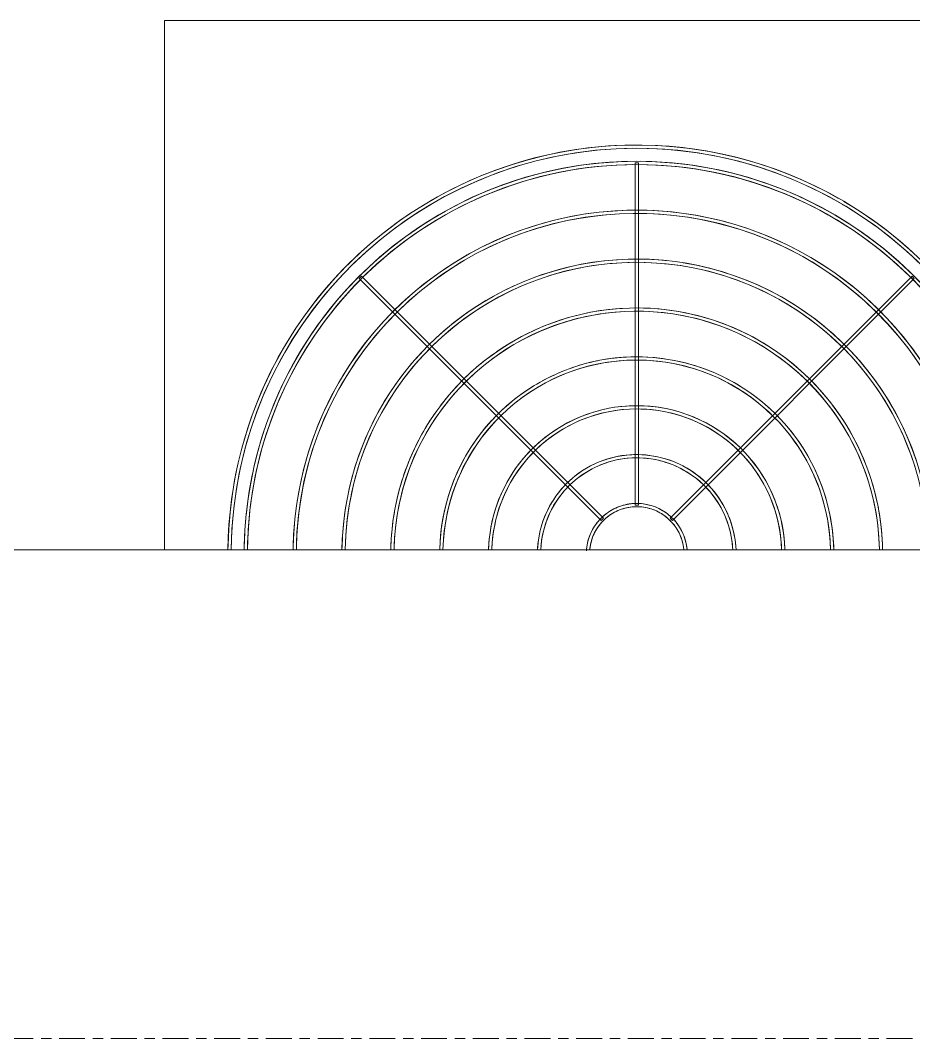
# Model space of a CAD drawing. Header units: millimetres. Extents: x -10599 to 108788, y -9455 to 93550.
# Drawn here: x 24127 to 24676, y 21900 to 22525 of the extents above; entities that cross this region are included whole.
import ezdxf

# ---------------------------------------------------------------- set-up
doc = ezdxf.new("R2010")
doc.units = ezdxf.units.MM
doc.linetypes.add('Centre', pattern=[31.75, 6.35, -4.7625, 15.875, -4.7625])
for name, color, linetype, lineweight in [('M-EQPM', 44, 'Continuous', 5), ('NET-THAY', 2, 'Continuous', 9), ('TRUC', 225, 'Continuous', 5)]:
    doc.layers.add(name, color=color, linetype=linetype, lineweight=lineweight)

# ---------------------------------------------------------------- blocks, each defined once
blk = doc.blocks.new('ALB-AC MAY LANH - Generic _Without Brackets_-1836009-MẶT ĐỨNG 1-14')
at = {"layer": 'M-EQPM'}
for p, q in [((9440.9, 19225), (10310.9, 19225)), ((9440.9, 18900), (9440.9, 19225)), ((9729.9, 19137.5), (9729.9, 18927.5)), ((9731.9, 19137.5), (9729.9, 19137.5)), ((9731.9, 18927.5), (9731.9, 19137.5)), ((9561.91, 19067.91), (9560.49, 19066.5)), ((9560.49, 19066.5), (9708.98, 18918.01)), ((9710.4, 18919.42), (9561.91, 19067.91)), ((9899.9, 19067.91), (9751.41, 18919.42)), ((9752.82, 18918.01), (9901.32, 19066.5)), ((9901.32, 19066.5), (9899.9, 19067.91)), ((9729.9, 18927.5), (9731.9, 18927.5)), ((9708.98, 18918.01), (9710.4, 18919.42)), ((9751.41, 18919.42), (9752.82, 18918.01))]:
    blk.add_line(p, q, dxfattribs=at)
at = {"layer": 'M-EQPM', "flags": 128}
for points in [[(9905.78, 19077.56), (9898.44, 19084.41), (9890.83, 19090.96), (9882.97, 19097.2), (9874.86, 19103.12), (9866.52, 19108.71), (9857.97, 19113.96), (9849.21, 19118.87), (9840.26, 19123.43), (9831.14, 19127.62), (9821.86, 19131.44), (9812.43, 19134.89), (9802.87, 19137.96), (9793.2, 19140.65), (9783.42, 19142.94), (9773.57, 19144.85), (9763.64, 19146.36), (9753.66, 19147.47), (9743.65, 19148.18), (9733.61, 19148.49), (9723.58, 19148.39), (9713.55, 19147.9), (9703.55, 19147), (9693.59, 19145.71), (9683.7, 19144.02), (9673.88, 19141.94), (9664.15, 19139.46), (9654.53, 19136.6), (9645.03, 19133.35), (9635.66, 19129.73), (9626.45, 19125.73), (9617.41, 19121.37), (9608.55, 19116.66), (9599.88, 19111.59), (9591.42, 19106.18), (9583.19, 19100.43), (9575.19, 19094.36), (9567.45, 19087.98), (9559.96, 19081.29), (9552.75, 19074.31), (9545.82, 19067.04), (9539.19, 19059.5), (9532.86, 19051.71), (9526.85, 19043.66), (9521.17, 19035.39), (9515.83, 19026.89), (9510.82, 19018.19), (9506.17, 19009.29), (9501.88, 19000.21), (9497.96, 18990.97), (9494.41, 18981.58), (9491.23, 18972.06), (9488.44, 18962.41), (9486.04, 18952.67), (9484.03, 18942.83), (9482.42, 18932.92), (9481.2, 18922.96), (9480.38, 18912.95), (9479.96, 18902.92), (9479.93, 18900)], [(9905.78, 19077.56), (9898.44, 19084.41), (9890.83, 19090.96), (9882.97, 19097.2), (9874.86, 19103.12), (9866.52, 19108.71), (9857.97, 19113.96), (9849.21, 19118.87), (9840.26, 19123.43), (9831.14, 19127.62), (9821.86, 19131.44), (9812.43, 19134.89), (9802.87, 19137.96), (9793.2, 19140.65), (9783.42, 19142.94), (9773.57, 19144.85), (9763.64, 19146.36), (9753.66, 19147.47), (9743.65, 19148.18), (9733.61, 19148.49), (9723.58, 19148.39), (9713.55, 19147.9), (9703.55, 19147), (9693.59, 19145.71), (9683.7, 19144.02), (9673.88, 19141.94), (9664.15, 19139.46), (9654.53, 19136.6), (9645.03, 19133.35), (9635.66, 19129.73), (9626.45, 19125.73), (9617.41, 19121.37), (9608.55, 19116.66), (9599.88, 19111.59), (9591.42, 19106.18), (9583.19, 19100.43), (9575.19, 19094.36), (9567.45, 19087.98), (9559.96, 19081.29), (9552.75, 19074.31), (9545.82, 19067.04), (9539.19, 19059.5), (9532.86, 19051.71), (9526.85, 19043.66), (9521.17, 19035.39), (9515.83, 19026.89), (9510.82, 19018.19), (9506.17, 19009.29), (9501.88, 19000.21), (9497.96, 18990.97), (9494.41, 18981.58), (9491.23, 18972.06), (9488.44, 18962.41), (9486.04, 18952.67), (9484.03, 18942.83), (9482.42, 18932.92), (9481.2, 18922.96), (9480.38, 18912.95), (9479.96, 18902.92), (9479.93, 18900)], [(9905.78, 19077.56), (9898.44, 19084.41), (9890.83, 19090.96), (9882.97, 19097.2), (9874.86, 19103.12), (9866.52, 19108.71), (9857.97, 19113.96), (9849.21, 19118.87), (9840.26, 19123.43), (9831.14, 19127.62), (9821.86, 19131.44), (9812.43, 19134.89), (9802.87, 19137.96), (9793.2, 19140.65), (9783.42, 19142.94), (9773.57, 19144.85), (9763.64, 19146.36), (9753.66, 19147.47), (9743.65, 19148.18), (9733.61, 19148.49), (9723.58, 19148.39), (9713.55, 19147.9), (9703.55, 19147), (9693.59, 19145.71), (9683.7, 19144.02), (9673.88, 19141.94), (9664.15, 19139.46), (9654.53, 19136.6), (9645.03, 19133.35), (9635.66, 19129.73), (9626.45, 19125.73), (9617.41, 19121.37), (9608.55, 19116.66), (9599.88, 19111.59), (9591.42, 19106.18), (9583.19, 19100.43), (9575.19, 19094.36), (9567.45, 19087.98), (9559.96, 19081.29), (9552.75, 19074.31), (9545.82, 19067.04), (9539.19, 19059.5), (9532.86, 19051.71), (9526.85, 19043.66), (9521.17, 19035.39), (9515.83, 19026.89), (9510.82, 19018.19), (9506.17, 19009.29), (9501.88, 19000.21), (9497.96, 18990.97), (9494.41, 18981.58), (9491.23, 18972.06), (9488.44, 18962.41), (9486.04, 18952.67), (9484.03, 18942.83), (9482.42, 18932.92), (9481.2, 18922.96), (9480.38, 18912.95), (9479.96, 18902.92), (9479.93, 18900)], [(9905.78, 19077.56), (9898.44, 19084.41), (9890.83, 19090.96), (9882.97, 19097.2), (9874.86, 19103.12), (9866.52, 19108.71), (9857.97, 19113.96), (9849.21, 19118.87), (9840.26, 19123.43), (9831.14, 19127.62), (9821.86, 19131.44), (9812.43, 19134.89), (9802.87, 19137.96), (9793.2, 19140.65), (9783.42, 19142.94), (9773.57, 19144.85), (9763.64, 19146.36), (9753.66, 19147.47), (9743.65, 19148.18), (9733.61, 19148.49), (9723.58, 19148.39), (9713.55, 19147.9), (9703.55, 19147), (9693.59, 19145.71), (9683.7, 19144.02), (9673.88, 19141.94), (9664.15, 19139.46), (9654.53, 19136.6), (9645.03, 19133.35), (9635.66, 19129.73), (9626.45, 19125.73), (9617.41, 19121.37), (9608.55, 19116.66), (9599.88, 19111.59), (9591.42, 19106.18), (9583.19, 19100.43), (9575.19, 19094.36), (9567.45, 19087.98), (9559.96, 19081.29), (9552.75, 19074.31), (9545.82, 19067.04), (9539.19, 19059.5), (9532.86, 19051.71), (9526.85, 19043.66), (9521.17, 19035.39), (9515.83, 19026.89), (9510.82, 19018.19), (9506.17, 19009.29), (9501.88, 19000.21), (9497.96, 18990.97), (9494.41, 18981.58), (9491.23, 18972.06), (9488.44, 18962.41), (9486.04, 18952.67), (9484.03, 18942.83), (9482.42, 18932.92), (9481.2, 18922.96), (9480.38, 18912.95), (9479.96, 18902.92), (9479.93, 18900)], [(9905.78, 19077.56), (9898.44, 19084.41), (9890.83, 19090.96), (9882.97, 19097.2), (9874.86, 19103.12), (9866.52, 19108.71), (9857.97, 19113.96), (9849.21, 19118.87), (9840.26, 19123.43), (9831.14, 19127.62), (9821.86, 19131.44), (9812.43, 19134.89), (9802.87, 19137.96), (9793.2, 19140.65), (9783.42, 19142.94), (9773.57, 19144.85), (9763.64, 19146.36), (9753.66, 19147.47), (9743.65, 19148.18), (9733.61, 19148.49), (9723.58, 19148.39), (9713.55, 19147.9), (9703.55, 19147), (9693.59, 19145.71), (9683.7, 19144.02), (9673.88, 19141.94), (9664.15, 19139.46), (9654.53, 19136.6), (9645.03, 19133.35), (9635.66, 19129.73), (9626.45, 19125.73), (9617.41, 19121.37), (9608.55, 19116.66), (9599.88, 19111.59), (9591.42, 19106.18), (9583.19, 19100.43), (9575.19, 19094.36), (9567.45, 19087.98), (9559.96, 19081.29), (9552.75, 19074.31), (9545.82, 19067.04), (9539.19, 19059.5), (9532.86, 19051.71), (9526.85, 19043.66), (9521.17, 19035.39), (9515.83, 19026.89), (9510.82, 19018.19), (9506.17, 19009.29), (9501.88, 19000.21), (9497.96, 18990.97), (9494.41, 18981.58), (9491.23, 18972.06), (9488.44, 18962.41), (9486.04, 18952.67), (9484.03, 18942.83), (9482.42, 18932.92), (9481.2, 18922.96), (9480.38, 18912.95), (9479.96, 18902.92), (9479.93, 18900)], [(9905.78, 19077.56), (9898.44, 19084.41), (9890.83, 19090.96), (9882.97, 19097.2), (9874.86, 19103.12), (9866.52, 19108.71), (9857.97, 19113.96), (9849.21, 19118.87), (9840.26, 19123.43), (9831.14, 19127.62), (9821.86, 19131.44), (9812.43, 19134.89), (9802.87, 19137.96), (9793.2, 19140.65), (9783.42, 19142.94), (9773.57, 19144.85), (9763.64, 19146.36), (9753.66, 19147.47), (9743.65, 19148.18), (9733.61, 19148.49), (9723.58, 19148.39), (9713.55, 19147.9), (9703.55, 19147), (9693.59, 19145.71), (9683.7, 19144.02), (9673.88, 19141.94), (9664.15, 19139.46), (9654.53, 19136.6), (9645.03, 19133.35), (9635.66, 19129.73), (9626.45, 19125.73), (9617.41, 19121.37), (9608.55, 19116.66), (9599.88, 19111.59), (9591.42, 19106.18), (9583.19, 19100.43), (9575.19, 19094.36), (9567.45, 19087.98), (9559.96, 19081.29), (9552.75, 19074.31), (9545.82, 19067.04), (9539.19, 19059.5), (9532.86, 19051.71), (9526.85, 19043.66), (9521.17, 19035.39), (9515.83, 19026.89), (9510.82, 19018.19), (9506.17, 19009.29), (9501.88, 19000.21), (9497.96, 18990.97), (9494.41, 18981.58), (9491.23, 18972.06), (9488.44, 18962.41), (9486.04, 18952.67), (9484.03, 18942.83), (9482.42, 18932.92), (9481.2, 18922.96), (9480.38, 18912.95), (9479.96, 18902.92), (9479.93, 18900)], [(9905.78, 19077.56), (9898.44, 19084.41), (9890.83, 19090.96), (9882.97, 19097.2), (9874.86, 19103.12), (9866.52, 19108.71), (9857.97, 19113.96), (9849.21, 19118.87), (9840.26, 19123.43), (9831.14, 19127.62), (9821.86, 19131.44), (9812.43, 19134.89), (9802.87, 19137.96), (9793.2, 19140.65), (9783.42, 19142.94), (9773.57, 19144.85), (9763.64, 19146.36), (9753.66, 19147.47), (9743.65, 19148.18), (9733.61, 19148.49), (9723.58, 19148.39), (9713.55, 19147.9), (9703.55, 19147), (9693.59, 19145.71), (9683.7, 19144.02), (9673.88, 19141.94), (9664.15, 19139.46), (9654.53, 19136.6), (9645.03, 19133.35), (9635.66, 19129.73), (9626.45, 19125.73), (9617.41, 19121.37), (9608.55, 19116.66), (9599.88, 19111.59), (9591.42, 19106.18), (9583.19, 19100.43), (9575.19, 19094.36), (9567.45, 19087.98), (9559.96, 19081.29), (9552.75, 19074.31), (9545.82, 19067.04), (9539.19, 19059.5), (9532.86, 19051.71), (9526.85, 19043.66), (9521.17, 19035.39), (9515.83, 19026.89), (9510.82, 19018.19), (9506.17, 19009.29), (9501.88, 19000.21), (9497.96, 18990.97), (9494.41, 18981.58), (9491.23, 18972.06), (9488.44, 18962.41), (9486.04, 18952.67), (9484.03, 18942.83), (9482.42, 18932.92), (9481.2, 18922.96), (9480.38, 18912.95), (9479.96, 18902.92), (9479.93, 18900)], [(9905.78, 19077.56), (9898.44, 19084.41), (9890.83, 19090.96), (9882.97, 19097.2), (9874.86, 19103.12), (9866.52, 19108.71), (9857.97, 19113.96), (9849.21, 19118.87), (9840.26, 19123.43), (9831.14, 19127.62), (9821.86, 19131.44), (9812.43, 19134.89), (9802.87, 19137.96), (9793.2, 19140.65), (9783.42, 19142.94), (9773.57, 19144.85), (9763.64, 19146.36), (9753.66, 19147.47), (9743.65, 19148.18), (9733.61, 19148.49), (9723.58, 19148.39), (9713.55, 19147.9), (9703.55, 19147), (9693.59, 19145.71), (9683.7, 19144.02), (9673.88, 19141.94), (9664.15, 19139.46), (9654.53, 19136.6), (9645.03, 19133.35), (9635.66, 19129.73), (9626.45, 19125.73), (9617.41, 19121.37), (9608.55, 19116.66), (9599.88, 19111.59), (9591.42, 19106.18), (9583.19, 19100.43), (9575.19, 19094.36), (9567.45, 19087.98), (9559.96, 19081.29), (9552.75, 19074.31), (9545.82, 19067.04), (9539.19, 19059.5), (9532.86, 19051.71), (9526.85, 19043.66), (9521.17, 19035.39), (9515.83, 19026.89), (9510.82, 19018.19), (9506.17, 19009.29), (9501.88, 19000.21), (9497.96, 18990.97), (9494.41, 18981.58), (9491.23, 18972.06), (9488.44, 18962.41), (9486.04, 18952.67), (9484.03, 18942.83), (9482.42, 18932.92), (9481.2, 18922.96), (9480.38, 18912.95), (9479.96, 18902.92), (9479.93, 18900)], [(9481.95, 18900), (9482.1, 18907.46), (9482.7, 18917.4), (9483.7, 18927.31), (9485.09, 18937.17), (9486.87, 18946.97), (9489.04, 18956.69), (9491.6, 18966.31), (9494.54, 18975.83), (9497.87, 18985.22), (9501.56, 18994.47), (9505.62, 19003.56), (9510.04, 19012.48), (9514.82, 19021.22), (9519.94, 19029.77), (9525.4, 19038.1), (9531.18, 19046.2), (9537.29, 19054.07), (9543.7, 19061.69), (9550.42, 19069.04), (9557.42, 19076.12), (9564.71, 19082.92), (9572.25, 19089.41), (9580.06, 19095.6), (9588.1, 19101.48), (9596.37, 19107.03), (9604.86, 19112.24), (9613.54, 19117.11), (9622.42, 19121.63), (9631.47, 19125.78), (9640.68, 19129.58), (9650.03, 19133), (9659.51, 19136.05), (9669.11, 19138.71), (9678.8, 19140.99), (9688.58, 19142.88), (9698.43, 19144.37), (9708.33, 19145.47), (9718.26, 19146.18), (9728.22, 19146.49), (9738.18, 19146.39), (9748.12, 19145.9), (9758.04, 19145.02), (9767.92, 19143.73), (9777.74, 19142.06), (9787.48, 19139.99), (9797.13, 19137.53), (9806.68, 19134.69), (9816.1, 19131.47), (9825.39, 19127.88), (9834.53, 19123.92), (9843.5, 19119.59), (9852.29, 19114.91), (9860.88, 19109.88), (9869.27, 19104.51), (9877.44, 19098.82), (9885.37, 19092.79), (9893.06, 19086.46), (9900.49, 19079.83), (9907.64, 19072.9)], [(9599.13, 19108.72), (9604.86, 19112.24), (9613.54, 19117.11), (9622.42, 19121.63), (9631.47, 19125.78), (9640.68, 19129.58), (9650.03, 19133), (9659.51, 19136.05), (9669.11, 19138.71), (9678.8, 19140.99), (9688.58, 19142.88), (9698.43, 19144.37), (9708.33, 19145.47), (9718.26, 19146.18), (9728.22, 19146.49), (9738.18, 19146.39), (9748.12, 19145.9), (9758.04, 19145.02), (9767.92, 19143.73), (9777.74, 19142.06), (9787.48, 19139.99), (9797.13, 19137.53), (9806.68, 19134.69), (9816.1, 19131.47), (9825.39, 19127.88), (9834.53, 19123.92), (9843.5, 19119.59), (9850.58, 19115.82)], [(9599.13, 19108.72), (9604.86, 19112.24), (9613.54, 19117.11), (9622.42, 19121.63), (9631.47, 19125.78), (9640.68, 19129.58), (9650.03, 19133), (9659.51, 19136.05), (9669.11, 19138.71), (9678.8, 19140.99), (9688.58, 19142.88), (9698.43, 19144.37), (9708.33, 19145.47), (9718.26, 19146.18), (9728.22, 19146.49), (9738.18, 19146.39), (9748.12, 19145.9), (9758.04, 19145.02), (9767.92, 19143.73), (9777.74, 19142.06), (9787.48, 19139.99), (9797.13, 19137.53), (9806.68, 19134.69), (9816.1, 19131.47), (9825.39, 19127.88), (9834.53, 19123.92), (9843.5, 19119.59), (9850.58, 19115.82)], [(9599.13, 19108.72), (9604.86, 19112.24), (9613.54, 19117.11), (9622.42, 19121.63), (9631.47, 19125.78), (9640.68, 19129.58), (9650.03, 19133), (9659.51, 19136.05), (9669.11, 19138.71), (9678.8, 19140.99), (9688.58, 19142.88), (9698.43, 19144.37), (9708.33, 19145.47), (9718.26, 19146.18), (9728.22, 19146.49), (9738.18, 19146.39), (9748.12, 19145.9), (9758.04, 19145.02), (9767.92, 19143.73), (9777.74, 19142.06), (9787.48, 19139.99), (9797.13, 19137.53), (9806.68, 19134.69), (9816.1, 19131.47), (9825.39, 19127.88), (9834.53, 19123.92), (9843.5, 19119.59), (9850.58, 19115.82)], [(9599.13, 19108.72), (9604.86, 19112.24), (9613.54, 19117.11), (9622.42, 19121.63), (9631.47, 19125.78), (9640.68, 19129.58), (9650.03, 19133), (9659.51, 19136.05), (9669.11, 19138.71), (9678.8, 19140.99), (9688.58, 19142.88), (9698.43, 19144.37), (9708.33, 19145.47), (9718.26, 19146.18), (9728.22, 19146.49), (9738.18, 19146.39), (9748.12, 19145.9), (9758.04, 19145.02), (9767.92, 19143.73), (9777.74, 19142.06), (9787.48, 19139.99), (9797.13, 19137.53), (9806.68, 19134.69), (9816.1, 19131.47), (9825.39, 19127.88), (9834.53, 19123.92), (9843.5, 19119.59), (9850.58, 19115.82)], [(9599.13, 19108.72), (9604.86, 19112.24), (9613.54, 19117.11), (9622.42, 19121.63), (9631.47, 19125.78), (9640.68, 19129.58), (9650.03, 19133), (9659.51, 19136.05), (9669.11, 19138.71), (9678.8, 19140.99), (9688.58, 19142.88), (9698.43, 19144.37), (9708.33, 19145.47), (9718.26, 19146.18), (9728.22, 19146.49), (9738.18, 19146.39), (9748.12, 19145.9), (9758.04, 19145.02), (9767.92, 19143.73), (9777.74, 19142.06), (9787.48, 19139.99), (9797.13, 19137.53), (9806.68, 19134.69), (9816.1, 19131.47), (9825.39, 19127.88), (9834.53, 19123.92), (9843.5, 19119.59), (9850.58, 19115.82)], [(9599.13, 19108.72), (9604.86, 19112.24), (9613.54, 19117.11), (9622.42, 19121.63), (9631.47, 19125.78), (9640.68, 19129.58), (9650.03, 19133), (9659.51, 19136.05), (9669.11, 19138.71), (9678.8, 19140.99), (9688.58, 19142.88), (9698.43, 19144.37), (9708.33, 19145.47), (9718.26, 19146.18), (9728.22, 19146.49), (9738.18, 19146.39), (9748.12, 19145.9), (9758.04, 19145.02), (9767.92, 19143.73), (9777.74, 19142.06), (9787.48, 19139.99), (9797.13, 19137.53), (9806.68, 19134.69), (9816.1, 19131.47), (9825.39, 19127.88), (9834.53, 19123.92), (9843.5, 19119.59), (9850.58, 19115.82)], [(9599.13, 19108.72), (9604.86, 19112.24), (9613.54, 19117.11), (9622.42, 19121.63), (9631.47, 19125.78), (9640.68, 19129.58), (9650.03, 19133), (9659.51, 19136.05), (9669.11, 19138.71), (9678.8, 19140.99), (9688.58, 19142.88), (9698.43, 19144.37), (9708.33, 19145.47), (9718.26, 19146.18), (9728.22, 19146.49), (9738.18, 19146.39), (9748.12, 19145.9), (9758.04, 19145.02), (9767.92, 19143.73), (9777.74, 19142.06), (9787.48, 19139.99), (9797.13, 19137.53), (9806.68, 19134.69), (9816.1, 19131.47), (9825.39, 19127.88), (9834.53, 19123.92), (9843.5, 19119.59), (9850.58, 19115.82)], [(9905.59, 19063.53), (9898.81, 19070.38), (9891.76, 19076.96), (9884.46, 19083.25), (9876.91, 19089.24), (9869.12, 19094.93), (9861.12, 19100.29), (9852.9, 19105.34), (9844.49, 19110.05), (9835.9, 19114.42), (9827.15, 19118.45), (9818.23, 19122.12), (9809.18, 19125.43), (9800, 19128.38), (9790.71, 19130.96), (9781.33, 19133.17), (9771.87, 19134.99), (9762.34, 19136.44), (9752.76, 19137.51), (9743.14, 19138.19), (9733.51, 19138.49), (9723.87, 19138.4), (9714.24, 19137.92), (9704.64, 19137.06), (9695.08, 19135.82), (9685.58, 19134.2), (9676.15, 19132.2), (9666.81, 19129.82), (9657.57, 19127.07), (9648.45, 19123.95), (9639.46, 19120.48), (9630.61, 19116.64), (9621.93, 19112.45), (9613.42, 19107.93), (9605.1, 19103.06), (9596.98, 19097.86), (9589.08, 19092.35), (9581.4, 19086.52), (9573.96, 19080.39), (9566.77, 19073.97), (9559.84, 19067.26), (9553.19, 19060.29), (9546.83, 19053.05), (9540.75, 19045.56), (9534.98, 19037.84), (9529.53, 19029.89), (9524.39, 19021.74), (9519.59, 19013.38), (9515.13, 19004.84), (9511.01, 18996.12), (9507.24, 18987.25), (9503.83, 18978.23), (9500.78, 18969.09), (9498.1, 18959.83), (9495.8, 18950.47), (9493.87, 18941.02), (9492.32, 18931.51), (9491.15, 18921.94), (9490.36, 18912.33), (9489.96, 18902.7), (9489.93, 18900)], [(9491.95, 18900), (9492.1, 18907.06), (9492.67, 18916.6), (9493.62, 18926.11), (9494.96, 18935.58), (9496.67, 18944.98), (9498.75, 18954.31), (9501.21, 18963.55), (9504.04, 18972.68), (9507.23, 18981.69), (9510.77, 18990.57), (9514.67, 18999.3), (9518.91, 19007.87), (9523.5, 19016.25), (9528.41, 19024.45), (9533.65, 19032.45), (9539.2, 19040.23), (9545.06, 19047.78), (9551.22, 19055.09), (9557.67, 19062.15), (9564.39, 19068.95), (9571.38, 19075.47), (9578.63, 19081.71), (9586.11, 19087.65), (9593.83, 19093.29), (9601.77, 19098.61), (9609.92, 19103.61), (9618.26, 19108.29), (9626.78, 19112.62), (9635.46, 19116.62), (9644.3, 19120.26), (9653.28, 19123.54), (9662.38, 19126.47), (9671.59, 19129.02), (9680.9, 19131.21), (9690.28, 19133.02), (9699.73, 19134.46), (9709.23, 19135.52), (9718.77, 19136.19), (9728.32, 19136.49), (9737.88, 19136.4), (9747.43, 19135.93), (9756.95, 19135.08), (9766.43, 19133.84), (9775.85, 19132.23), (9785.21, 19130.25), (9794.47, 19127.89), (9803.63, 19125.17), (9812.68, 19122.08), (9821.59, 19118.63), (9830.36, 19114.82), (9838.97, 19110.67), (9847.41, 19106.18), (9855.66, 19101.35), (9863.72, 19096.2), (9871.56, 19090.73), (9879.17, 19084.95), (9886.55, 19078.87), (9893.68, 19072.5), (9900.55, 19065.85), (9907.14, 19058.94)], [(9905.05, 19016.64), (9900.15, 19023.51), (9894.97, 19030.18), (9889.54, 19036.63), (9883.84, 19042.86), (9877.91, 19048.86), (9871.74, 19054.62), (9865.34, 19060.13), (9858.73, 19065.37), (9851.92, 19070.35), (9844.91, 19075.05), (9837.72, 19079.47), (9830.35, 19083.59), (9822.83, 19087.42), (9815.17, 19090.95), (9807.36, 19094.16), (9799.44, 19097.06), (9791.4, 19099.64), (9783.27, 19101.9), (9775.05, 19103.83), (9766.77, 19105.43), (9758.42, 19106.7), (9750.04, 19107.63), (9741.62, 19108.23), (9733.18, 19108.49), (9724.74, 19108.41), (9716.31, 19107.99), (9707.91, 19107.24), (9699.54, 19106.16), (9691.22, 19104.73), (9682.96, 19102.98), (9674.79, 19100.9), (9666.7, 19098.49), (9658.71, 19095.77), (9650.84, 19092.72), (9643.1, 19089.36), (9635.5, 19085.7), (9628.05, 19081.73), (9620.76, 19077.47), (9613.65, 19072.92), (9606.73, 19068.09), (9600.01, 19062.99), (9593.5, 19057.62), (9587.2, 19052), (9581.14, 19046.13), (9575.31, 19040.02), (9569.74, 19033.69), (9564.42, 19027.13), (9559.37, 19020.37), (9554.6, 19013.41), (9550.1, 19006.27), (9545.9, 18998.95), (9541.99, 18991.47), (9538.38, 18983.84), (9535.08, 18976.08), (9532.1, 18968.18), (9529.43, 18960.18), (9527.08, 18952.07), (9525.06, 18943.87), (9523.37, 18935.61), (9522.02, 18927.28), (9520.99, 18918.9), (9520.3, 18910.49), (9519.95, 18902.06)], [(9521.95, 18900), (9522.07, 18905.86), (9522.57, 18914.2), (9523.41, 18922.52), (9524.57, 18930.8), (9526.07, 18939.02), (9527.89, 18947.18), (9530.04, 18955.26), (9532.51, 18963.24), (9535.3, 18971.13), (9538.4, 18978.89), (9541.81, 18986.52), (9545.52, 18994.01), (9549.53, 19001.35), (9553.83, 19008.52), (9558.41, 19015.51), (9563.27, 19022.31), (9568.39, 19028.92), (9573.78, 19035.31), (9579.41, 19041.48), (9585.29, 19047.43), (9591.4, 19053.13), (9597.74, 19058.58), (9604.29, 19063.78), (9611.04, 19068.71), (9617.98, 19073.37), (9625.1, 19077.74), (9632.4, 19081.83), (9639.85, 19085.62), (9647.44, 19089.11), (9655.17, 19092.3), (9663.02, 19095.17), (9670.98, 19097.73), (9679.04, 19099.96), (9687.17, 19101.87), (9695.38, 19103.46), (9703.65, 19104.71), (9711.95, 19105.64), (9720.29, 19106.23), (9728.65, 19106.49), (9737.01, 19106.41), (9745.36, 19106), (9753.68, 19105.26), (9761.97, 19104.18), (9770.21, 19102.77), (9778.39, 19101.03), (9786.49, 19098.97), (9794.5, 19096.59), (9802.41, 19093.89), (9810.21, 19090.87), (9817.88, 19087.54), (9825.41, 19083.91), (9832.79, 19079.98), (9840, 19075.76), (9847.05, 19071.26), (9853.9, 19066.48), (9860.56, 19061.42), (9867.01, 19056.11), (9873.25, 19050.54), (9879.25, 19044.72), (9885.02, 19038.67), (9890.54, 19032.4), (9895.81, 19025.9), (9900.81, 19019.21), (9905.54, 19012.32)], [(9857.12, 19112.08), (9860.88, 19109.88), (9869.27, 19104.51), (9877.44, 19098.82), (9885.37, 19092.79), (9893.06, 19086.46), (9900.49, 19079.83), (9907.64, 19072.9)], [(9857.12, 19112.08), (9860.88, 19109.88), (9869.27, 19104.51), (9877.44, 19098.82), (9885.37, 19092.79), (9893.06, 19086.46), (9900.49, 19079.83), (9907.64, 19072.9)], [(9857.12, 19112.08), (9860.88, 19109.88), (9869.27, 19104.51), (9877.44, 19098.82), (9885.37, 19092.79), (9893.06, 19086.46), (9900.49, 19079.83), (9907.64, 19072.9)], [(9857.12, 19112.08), (9860.88, 19109.88), (9869.27, 19104.51), (9877.44, 19098.82), (9885.37, 19092.79), (9893.06, 19086.46), (9900.49, 19079.83), (9907.64, 19072.9)], [(9857.12, 19112.08), (9860.88, 19109.88), (9869.27, 19104.51), (9877.44, 19098.82), (9885.37, 19092.79), (9893.06, 19086.46), (9900.49, 19079.83), (9907.64, 19072.9)], [(9857.12, 19112.08), (9860.88, 19109.88), (9869.27, 19104.51), (9877.44, 19098.82), (9885.37, 19092.79), (9893.06, 19086.46), (9900.49, 19079.83), (9907.64, 19072.9)], [(9857.12, 19112.08), (9860.88, 19109.88), (9869.27, 19104.51), (9877.44, 19098.82), (9885.37, 19092.79), (9893.06, 19086.46), (9900.49, 19079.83), (9907.64, 19072.9)], [(9481.95, 18900), (9482.1, 18907.46), (9482.7, 18917.4), (9483.7, 18927.31), (9485.09, 18937.17), (9486.87, 18946.97), (9489.04, 18956.69), (9491.6, 18966.31), (9494.54, 18975.83), (9497.87, 18985.22), (9501.56, 18994.47), (9505.62, 19003.56), (9510.04, 19012.48), (9514.82, 19021.22), (9519.94, 19029.77), (9525.4, 19038.1), (9531.18, 19046.2), (9537.29, 19054.07), (9543.7, 19061.69), (9550.42, 19069.04), (9557.42, 19076.12), (9564.71, 19082.92), (9572.25, 19089.41), (9580.06, 19095.6), (9588.1, 19101.48), (9592.86, 19104.68)], [(9481.95, 18900), (9482.1, 18907.46), (9482.7, 18917.4), (9483.7, 18927.31), (9485.09, 18937.17), (9486.87, 18946.97), (9489.04, 18956.69), (9491.6, 18966.31), (9494.54, 18975.83), (9497.87, 18985.22), (9501.56, 18994.47), (9505.62, 19003.56), (9510.04, 19012.48), (9514.82, 19021.22), (9519.94, 19029.77), (9525.4, 19038.1), (9531.18, 19046.2), (9537.29, 19054.07), (9543.7, 19061.69), (9550.42, 19069.04), (9557.42, 19076.12), (9564.71, 19082.92), (9572.25, 19089.41), (9580.06, 19095.6), (9588.1, 19101.48), (9592.86, 19104.68)], [(9481.95, 18900), (9482.1, 18907.46), (9482.7, 18917.4), (9483.7, 18927.31), (9485.09, 18937.17), (9486.87, 18946.97), (9489.04, 18956.69), (9491.6, 18966.31), (9494.54, 18975.83), (9497.87, 18985.22), (9501.56, 18994.47), (9505.62, 19003.56), (9510.04, 19012.48), (9514.82, 19021.22), (9519.94, 19029.77), (9525.4, 19038.1), (9531.18, 19046.2), (9537.29, 19054.07), (9543.7, 19061.69), (9550.42, 19069.04), (9557.42, 19076.12), (9564.71, 19082.92), (9572.25, 19089.41), (9580.06, 19095.6), (9588.1, 19101.48), (9592.86, 19104.68)], [(9481.95, 18900), (9482.1, 18907.46), (9482.7, 18917.4), (9483.7, 18927.31), (9485.09, 18937.17), (9486.87, 18946.97), (9489.04, 18956.69), (9491.6, 18966.31), (9494.54, 18975.83), (9497.87, 18985.22), (9501.56, 18994.47), (9505.62, 19003.56), (9510.04, 19012.48), (9514.82, 19021.22), (9519.94, 19029.77), (9525.4, 19038.1), (9531.18, 19046.2), (9537.29, 19054.07), (9543.7, 19061.69), (9550.42, 19069.04), (9557.42, 19076.12), (9564.71, 19082.92), (9572.25, 19089.41), (9580.06, 19095.6), (9588.1, 19101.48), (9592.86, 19104.68)], [(9481.95, 18900), (9482.1, 18907.46), (9482.7, 18917.4), (9483.7, 18927.31), (9485.09, 18937.17), (9486.87, 18946.97), (9489.04, 18956.69), (9491.6, 18966.31), (9494.54, 18975.83), (9497.87, 18985.22), (9501.56, 18994.47), (9505.62, 19003.56), (9510.04, 19012.48), (9514.82, 19021.22), (9519.94, 19029.77), (9525.4, 19038.1), (9531.18, 19046.2), (9537.29, 19054.07), (9543.7, 19061.69), (9550.42, 19069.04), (9557.42, 19076.12), (9564.71, 19082.92), (9572.25, 19089.41), (9580.06, 19095.6), (9588.1, 19101.48), (9592.86, 19104.68)], [(9481.95, 18900), (9482.1, 18907.46), (9482.7, 18917.4), (9483.7, 18927.31), (9485.09, 18937.17), (9486.87, 18946.97), (9489.04, 18956.69), (9491.6, 18966.31), (9494.54, 18975.83), (9497.87, 18985.22), (9501.56, 18994.47), (9505.62, 19003.56), (9510.04, 19012.48), (9514.82, 19021.22), (9519.94, 19029.77), (9525.4, 19038.1), (9531.18, 19046.2), (9537.29, 19054.07), (9543.7, 19061.69), (9550.42, 19069.04), (9557.42, 19076.12), (9564.71, 19082.92), (9572.25, 19089.41), (9580.06, 19095.6), (9588.1, 19101.48), (9592.86, 19104.68)], [(9481.95, 18900), (9482.1, 18907.46), (9482.7, 18917.4), (9483.7, 18927.31), (9485.09, 18937.17), (9486.87, 18946.97), (9489.04, 18956.69), (9491.6, 18966.31), (9494.54, 18975.83), (9497.87, 18985.22), (9501.56, 18994.47), (9505.62, 19003.56), (9510.04, 19012.48), (9514.82, 19021.22), (9519.94, 19029.77), (9525.4, 19038.1), (9531.18, 19046.2), (9537.29, 19054.07), (9543.7, 19061.69), (9550.42, 19069.04), (9557.42, 19076.12), (9564.71, 19082.92), (9572.25, 19089.41), (9580.06, 19095.6), (9588.1, 19101.48), (9592.86, 19104.68)], [(9902.72, 18954.44), (9900.3, 18961.26), (9897.62, 18967.98), (9894.66, 18974.6), (9891.45, 18981.08), (9887.98, 18987.44), (9884.26, 18993.64), (9880.29, 18999.7), (9876.08, 19005.59), (9871.65, 19011.31), (9866.98, 19016.85), (9862.1, 19022.19), (9857.01, 19027.34), (9851.72, 19032.28), (9846.23, 19037), (9840.56, 19041.5), (9834.71, 19045.77), (9828.7, 19049.81), (9822.53, 19053.6), (9816.22, 19057.13), (9809.76, 19060.42), (9803.19, 19063.44), (9796.49, 19066.2), (9789.69, 19068.69), (9782.8, 19070.9), (9775.82, 19072.84), (9768.78, 19074.49), (9761.67, 19075.87), (9754.51, 19076.95), (9747.32, 19077.75), (9740.09, 19078.27), (9732.86, 19078.49), (9725.62, 19078.42), (9718.39, 19078.07), (9711.18, 19077.42), (9704, 19076.49), (9696.86, 19075.27), (9689.78, 19073.77), (9682.77, 19071.98), (9675.83, 19069.92), (9668.98, 19067.58), (9662.22, 19064.96), (9655.58, 19062.08), (9649.06, 19058.94), (9642.67, 19055.54), (9636.42, 19051.88), (9630.32, 19047.98), (9624.39, 19043.84), (9618.62, 19039.46), (9613.03, 19034.86), (9607.63, 19030.03), (9602.43, 19025), (9597.44, 19019.76), (9592.65, 19014.32), (9588.09, 19008.7), (9583.76, 19002.9), (9579.66, 18996.93), (9575.81, 18990.81), (9572.2, 18984.53), (9568.85, 18978.11), (9565.75, 18971.57), (9562.92, 18964.9), (9560.36, 18958.13), (9558.07, 18951.26), (9556.06, 18944.31), (9554.33, 18937.28), (9552.88, 18930.19), (9551.72, 18923.04), (9550.84, 18915.86), (9550.25, 18908.64), (9549.95, 18901.41)], [(9551.95, 18900), (9552.05, 18904.66), (9552.48, 18911.8), (9553.19, 18918.93), (9554.19, 18926.02), (9555.47, 18933.06), (9557.04, 18940.05), (9558.88, 18946.97), (9560.99, 18953.81), (9563.38, 18960.56), (9566.03, 18967.21), (9568.95, 18973.74), (9572.13, 18980.16), (9575.56, 18986.44), (9579.25, 18992.58), (9583.17, 18998.57), (9587.33, 19004.4), (9591.72, 19010.05), (9596.33, 19015.53), (9601.16, 19020.82), (9606.19, 19025.91), (9611.43, 19030.79), (9616.85, 19035.46), (9622.46, 19039.91), (9628.24, 19044.14), (9634.19, 19048.12), (9640.29, 19051.87), (9646.54, 19055.37), (9652.92, 19058.62), (9659.42, 19061.61), (9666.04, 19064.33), (9672.77, 19066.8), (9679.58, 19068.98), (9686.48, 19070.9), (9693.45, 19072.54), (9700.48, 19073.9), (9707.56, 19074.97), (9714.67, 19075.76), (9721.82, 19076.27), (9728.97, 19076.49), (9736.13, 19076.42), (9743.28, 19076.07), (9750.41, 19075.43), (9757.51, 19074.51), (9764.57, 19073.31), (9771.57, 19071.82), (9778.51, 19070.05), (9785.37, 19068.01), (9792.15, 19065.7), (9798.83, 19063.11), (9805.39, 19060.26), (9811.84, 19057.16), (9818.16, 19053.79), (9824.34, 19050.18), (9830.37, 19046.32), (9836.25, 19042.22), (9841.95, 19037.89), (9847.47, 19033.34), (9852.81, 19028.57), (9857.96, 19023.59), (9862.9, 19018.41), (9867.63, 19013.03), (9872.14, 19007.47), (9876.42, 19001.74), (9880.47, 18995.83), (9884.29, 18989.77), (9887.86, 18983.57), (9891.17, 18977.22), (9894.23, 18970.75), (9897.03, 18964.16), (9899.56, 18957.46), (9901.83, 18950.67)], [(9881.85, 18900), (9881.78, 18903.54), (9881.42, 18909.57), (9880.82, 18915.58), (9879.98, 18921.56), (9878.89, 18927.5), (9877.58, 18933.39), (9876.02, 18939.23), (9874.24, 18945), (9872.23, 18950.69), (9869.98, 18956.3), (9867.52, 18961.82), (9864.84, 18967.23), (9861.95, 18972.53), (9858.84, 18977.71), (9855.53, 18982.76), (9852.02, 18987.68), (9848.32, 18992.45), (9844.43, 18997.07), (9840.35, 19001.53), (9836.11, 19005.82), (9831.69, 19009.94), (9827.11, 19013.88), (9822.38, 19017.64), (9817.51, 19021.2), (9812.49, 19024.56), (9807.34, 19027.72), (9802.08, 19030.68), (9796.69, 19033.42), (9791.2, 19035.94), (9785.62, 19038.24), (9779.95, 19040.31), (9774.2, 19042.16), (9768.38, 19043.78), (9762.5, 19045.16), (9756.57, 19046.3), (9750.6, 19047.21), (9744.6, 19047.88), (9738.57, 19048.31), (9732.53, 19048.49), (9726.5, 19048.44), (9720.46, 19048.14), (9714.45, 19047.6), (9708.46, 19046.82), (9702.5, 19045.81), (9696.6, 19044.55), (9690.74, 19043.06), (9684.96, 19041.34), (9679.24, 19039.39), (9673.61, 19037.21), (9668.07, 19034.8), (9662.63, 19032.18), (9657.29, 19029.34), (9652.08, 19026.29), (9646.99, 19023.04), (9642.04, 19019.58), (9637.23, 19015.93), (9632.57, 19012.09), (9628.07, 19008.07), (9623.73, 19003.87), (9619.56, 18999.49), (9615.57, 18994.96), (9611.76, 18990.27), (9608.15, 18985.43), (9604.73, 18980.45), (9601.51, 18975.34), (9598.51, 18970.1), (9595.71, 18964.75), (9593.13, 18959.29), (9590.77, 18953.73), (9588.63, 18948.08), (9586.72, 18942.35), (9585.04, 18936.55), (9583.6, 18930.69), (9582.39, 18924.77), (9581.42, 18918.81), (9580.68, 18912.81), (9580.19, 18906.79), (9579.94, 18900.76)], [(9581.95, 18900), (9582.02, 18903.46), (9582.38, 18909.41), (9582.98, 18915.34), (9583.81, 18921.24), (9584.87, 18927.1), (9586.18, 18932.92), (9587.71, 18938.68), (9589.47, 18944.37), (9591.46, 18949.99), (9593.67, 18955.52), (9596.1, 18960.96), (9598.74, 18966.31), (9601.6, 18971.54), (9604.66, 18976.65), (9607.93, 18981.63), (9611.39, 18986.48), (9615.05, 18991.19), (9618.89, 18995.75), (9622.9, 19000.15), (9627.1, 19004.39), (9631.45, 19008.45), (9635.97, 19012.34), (9640.64, 19016.04), (9645.45, 19019.56), (9650.4, 19022.88), (9655.48, 19026), (9660.68, 19028.91), (9665.99, 19031.61), (9671.4, 19034.1), (9676.91, 19036.37), (9682.51, 19038.42), (9688.18, 19040.24), (9693.93, 19041.84), (9699.73, 19043.2), (9705.58, 19044.33), (9711.47, 19045.23), (9717.39, 19045.89), (9723.34, 19046.31), (9729.3, 19046.49), (9735.26, 19046.44), (9741.21, 19046.14), (9747.14, 19045.61), (9753.05, 19044.84), (9758.93, 19043.84), (9764.76, 19042.6), (9770.53, 19041.13), (9776.25, 19039.43), (9781.88, 19037.51), (9787.44, 19035.36), (9792.91, 19032.99), (9798.28, 19030.4), (9803.54, 19027.6), (9808.68, 19024.59), (9813.7, 19021.38), (9818.59, 19017.97), (9823.34, 19014.36), (9827.94, 19010.57), (9832.38, 19006.6), (9836.66, 19002.46), (9840.78, 18998.14), (9844.71, 18993.67), (9848.47, 18989.04), (9852.03, 18984.27), (9855.41, 18979.35), (9858.58, 18974.31), (9861.55, 18969.14), (9864.31, 18963.86), (9866.86, 18958.47), (9869.19, 18952.99), (9871.3, 18947.41), (9873.18, 18941.76), (9874.84, 18936.03), (9876.26, 18930.25), (9877.45, 18924.41), (9878.41, 18918.53), (9879.14, 18912.61), (9879.62, 18906.67), (9879.87, 18900.72)], [(9851.85, 18900), (9851.81, 18902.34), (9851.52, 18907.17), (9851.03, 18911.99), (9850.36, 18916.78), (9849.49, 18921.54), (9848.44, 18926.26), (9847.19, 18930.94), (9845.76, 18935.56), (9844.15, 18940.13), (9842.35, 18944.62), (9840.38, 18949.04), (9838.23, 18953.38), (9835.91, 18957.62), (9833.42, 18961.77), (9830.77, 18965.82), (9827.96, 18969.76), (9824.99, 18973.58), (9821.87, 18977.29), (9818.61, 18980.86), (9815.21, 18984.3), (9811.67, 18987.6), (9808, 18990.76), (9804.21, 18993.77), (9800.3, 18996.62), (9796.28, 18999.32), (9792.16, 19001.85), (9787.94, 19004.22), (9783.62, 19006.41), (9779.22, 19008.43), (9774.75, 19010.28), (9770.2, 19011.94), (9765.6, 19013.42), (9760.93, 19014.71), (9756.22, 19015.82), (9751.47, 19016.74), (9746.69, 19017.47), (9741.88, 19018), (9737.05, 19018.34), (9732.21, 19018.49), (9727.37, 19018.45), (9722.54, 19018.21), (9717.72, 19017.78), (9712.92, 19017.16), (9708.15, 19016.34), (9703.41, 19015.34), (9698.72, 19014.14), (9694.08, 19012.76), (9689.5, 19011.2), (9684.99, 19009.45), (9680.55, 19007.52), (9676.19, 19005.42), (9671.92, 19003.15), (9667.74, 19000.71), (9663.67, 18998.1), (9659.7, 18995.33), (9655.84, 18992.4), (9652.11, 18989.32), (9648.5, 18986.1), (9645.02, 18982.73), (9641.68, 18979.23), (9638.48, 18975.6), (9635.43, 18971.84), (9632.54, 18967.96), (9629.8, 18963.97), (9627.22, 18959.88), (9624.81, 18955.68), (9622.57, 18951.39), (9620.5, 18947.01), (9618.61, 18942.56), (9616.9, 18938.03), (9615.37, 18933.44), (9614.02, 18928.79), (9612.86, 18924.09), (9611.89, 18919.35), (9611.12, 18914.58), (9610.53, 18909.77), (9610.13, 18904.95), (9609.93, 18900.11)], [(9612, 18902.26), (9612.29, 18907.01), (9612.76, 18911.75), (9613.42, 18916.46), (9614.28, 18921.14), (9615.32, 18925.79), (9616.54, 18930.39), (9617.95, 18934.93), (9619.53, 18939.42), (9621.3, 18943.84), (9623.24, 18948.19), (9625.35, 18952.45), (9627.63, 18956.63), (9630.08, 18960.71), (9632.69, 18964.69), (9635.46, 18968.57), (9638.37, 18972.33), (9641.44, 18975.97), (9644.65, 18979.48), (9648, 18982.87), (9651.48, 18986.11), (9655.08, 18989.22), (9658.81, 18992.18), (9662.66, 18994.98), (9666.61, 18997.64), (9670.66, 19000.13), (9674.82, 19002.45), (9679.06, 19004.61), (9683.38, 19006.6), (9687.78, 19008.41), (9692.25, 19010.05), (9696.79, 19011.5), (9701.37, 19012.78), (9706.01, 19013.87), (9710.68, 19014.77), (9715.38, 19015.48), (9720.11, 19016.01), (9724.86, 19016.35), (9729.62, 19016.49), (9734.38, 19016.45), (9739.13, 19016.22), (9743.87, 19015.79), (9748.59, 19015.18), (9753.29, 19014.38), (9757.94, 19013.39), (9762.55, 19012.21), (9767.12, 19010.86), (9771.62, 19009.32), (9776.06, 19007.6), (9780.43, 19005.71), (9784.71, 19003.64), (9788.91, 19001.4), (9793.02, 18999), (9797.03, 18996.43), (9800.94, 18993.71), (9804.73, 18990.83), (9808.4, 18987.81), (9811.95, 18984.64), (9815.37, 18981.32), (9818.65, 18977.88), (9821.8, 18974.31), (9824.8, 18970.61), (9827.65, 18966.8), (9830.34, 18962.87), (9832.87, 18958.84), (9835.25, 18954.72), (9837.45, 18950.5), (9839.48, 18946.2), (9841.35, 18941.82), (9843.03, 18937.36), (9844.53, 18932.85), (9845.86, 18928.28), (9846.99, 18923.65), (9847.95, 18918.99), (9848.71, 18914.29), (9849.29, 18909.57), (9849.68, 18904.82), (9849.88, 18900.07)], [(9821.83, 18901.14), (9821.61, 18904.77), (9821.25, 18908.39), (9820.74, 18912), (9820.09, 18915.58), (9819.3, 18919.13), (9818.36, 18922.65), (9817.29, 18926.13), (9816.07, 18929.56), (9814.72, 18932.94), (9813.24, 18936.26), (9811.62, 18939.52), (9809.88, 18942.72), (9808, 18945.84), (9806.01, 18948.88), (9803.9, 18951.84), (9801.66, 18954.72), (9799.32, 18957.5), (9796.86, 18960.19), (9794.3, 18962.78), (9791.64, 18965.26), (9788.89, 18967.64), (9786.03, 18969.9), (9783.09, 18972.05), (9780.07, 18974.07), (9776.97, 18975.98), (9773.8, 18977.76), (9770.55, 18979.41), (9767.24, 18980.93), (9763.88, 18982.32), (9760.46, 18983.57), (9757, 18984.68), (9753.49, 18985.65), (9749.95, 18986.49), (9746.37, 18987.18), (9742.77, 18987.72), (9739.16, 18988.13), (9735.53, 18988.38), (9731.89, 18988.49), (9728.25, 18988.46), (9724.61, 18988.28), (9720.99, 18987.96), (9717.38, 18987.49), (9713.79, 18986.88), (9710.23, 18986.12), (9706.7, 18985.22), (9703.21, 18984.18), (9699.77, 18983.01), (9696.37, 18981.69), (9693.04, 18980.25), (9689.76, 18978.67), (9686.54, 18976.96), (9683.4, 18975.12), (9680.34, 18973.16), (9677.35, 18971.07), (9674.45, 18968.87), (9671.64, 18966.56), (9668.93, 18964.13), (9666.31, 18961.6), (9663.8, 18958.97), (9661.4, 18956.23), (9659.1, 18953.41), (9656.93, 18950.49), (9654.87, 18947.49), (9652.93, 18944.41), (9651.11, 18941.25), (9649.43, 18938.03), (9647.87, 18934.74), (9646.45, 18931.39), (9645.16, 18927.98), (9644.01, 18924.53), (9643, 18921.03), (9642.13, 18917.5), (9641.4, 18913.93), (9640.82, 18910.34), (9640.37, 18906.73), (9640.08, 18903.1), (9639.95, 18900)], [(9641.98, 18901.06), (9642.19, 18904.61), (9642.54, 18908.15), (9643.04, 18911.68), (9643.68, 18915.18), (9644.46, 18918.66), (9645.37, 18922.1), (9646.42, 18925.5), (9647.61, 18928.85), (9648.93, 18932.16), (9650.38, 18935.41), (9651.96, 18938.6), (9653.67, 18941.72), (9655.5, 18944.78), (9657.45, 18947.75), (9659.52, 18950.65), (9661.7, 18953.46), (9663.99, 18956.19), (9666.39, 18958.81), (9668.9, 18961.34), (9671.5, 18963.77), (9674.2, 18966.1), (9676.99, 18968.31), (9679.86, 18970.41), (9682.82, 18972.39), (9685.85, 18974.25), (9688.96, 18975.99), (9692.13, 18977.61), (9695.36, 18979.1), (9698.65, 18980.45), (9702, 18981.67), (9705.39, 18982.76), (9708.82, 18983.72), (9712.28, 18984.53), (9715.78, 18985.21), (9719.3, 18985.74), (9722.83, 18986.13), (9726.39, 18986.39), (9729.94, 18986.49), (9733.5, 18986.46), (9737.06, 18986.29), (9740.6, 18985.97), (9744.13, 18985.51), (9747.64, 18984.91), (9751.13, 18984.17), (9754.58, 18983.29), (9757.99, 18982.28), (9761.36, 18981.13), (9764.68, 18979.84), (9767.94, 18978.43), (9771.15, 18976.88), (9774.29, 18975.21), (9777.36, 18973.41), (9780.36, 18971.49), (9783.28, 18969.46), (9786.12, 18967.3), (9788.86, 18965.04), (9791.52, 18962.67), (9794.08, 18960.19), (9796.53, 18957.62), (9798.88, 18954.94), (9801.13, 18952.18), (9803.26, 18949.33), (9805.27, 18946.39), (9807.17, 18943.38), (9808.94, 18940.29), (9810.59, 18937.14), (9812.11, 18933.92), (9813.5, 18930.64), (9814.76, 18927.31), (9815.89, 18923.94), (9816.88, 18920.52), (9817.73, 18917.06), (9818.44, 18913.57), (9819.01, 18910.06), (9819.45, 18906.53), (9819.74, 18902.98), (9819.86, 18900)], [(9791.85, 18900), (9791.71, 18902.37), (9791.47, 18904.8), (9791.13, 18907.22), (9790.69, 18909.62), (9790.16, 18912), (9789.53, 18914.36), (9788.81, 18916.69), (9787.99, 18918.99), (9787.09, 18921.25), (9786.09, 18923.48), (9785.01, 18925.67), (9783.84, 18927.81), (9782.59, 18929.9), (9781.25, 18931.94), (9779.83, 18933.93), (9778.34, 18935.86), (9776.76, 18937.72), (9775.12, 18939.52), (9773.4, 18941.26), (9771.62, 18942.92), (9769.77, 18944.52), (9767.86, 18946.03), (9765.89, 18947.47), (9763.86, 18948.83), (9761.78, 18950.11), (9759.66, 18951.3), (9757.48, 18952.41), (9755.26, 18953.42), (9753.01, 18954.35), (9750.72, 18955.19), (9748.39, 18955.94), (9746.04, 18956.59), (9743.67, 18957.15), (9741.27, 18957.61), (9738.86, 18957.98), (9736.44, 18958.25), (9734, 18958.42), (9731.56, 18958.5), (9729.12, 18958.47), (9726.69, 18958.35), (9724.26, 18958.14), (9721.84, 18957.82), (9719.43, 18957.41), (9717.05, 18956.9), (9714.68, 18956.3), (9712.34, 18955.61), (9710.03, 18954.82), (9707.76, 18953.94), (9705.52, 18952.97), (9703.32, 18951.91), (9701.17, 18950.76), (9699.06, 18949.53), (9697.01, 18948.21), (9695.01, 18946.82), (9693.06, 18945.34), (9691.18, 18943.79), (9689.36, 18942.17), (9687.61, 18940.47), (9685.92, 18938.7), (9684.31, 18936.87), (9682.77, 18934.98), (9681.31, 18933.02), (9679.93, 18931.01), (9678.63, 18928.95), (9677.42, 18926.83), (9676.29, 18924.67), (9675.25, 18922.46), (9674.29, 18920.22), (9673.43, 18917.93), (9672.66, 18915.62), (9671.98, 18913.28), (9671.4, 18910.91), (9670.91, 18908.52), (9670.52, 18906.11), (9670.22, 18903.69), (9670.02, 18901.25)], [(9672.09, 18902.21), (9672.33, 18904.56), (9672.66, 18906.9), (9673.08, 18909.22), (9673.6, 18911.52), (9674.2, 18913.8), (9674.9, 18916.06), (9675.69, 18918.28), (9676.56, 18920.48), (9677.52, 18922.63), (9678.57, 18924.74), (9679.7, 18926.82), (9680.92, 18928.84), (9682.21, 18930.81), (9683.58, 18932.73), (9685.03, 18934.6), (9686.55, 18936.4), (9688.14, 18938.15), (9689.8, 18939.82), (9691.52, 18941.43), (9693.31, 18942.97), (9695.16, 18944.44), (9697.07, 18945.83), (9699.03, 18947.15), (9701.04, 18948.38), (9703.1, 18949.54), (9705.2, 18950.61), (9707.34, 18951.59), (9709.53, 18952.49), (9711.74, 18953.3), (9713.99, 18954.02), (9716.26, 18954.65), (9718.56, 18955.19), (9720.88, 18955.64), (9723.21, 18956), (9725.55, 18956.26), (9727.91, 18956.42), (9730.27, 18956.5), (9732.63, 18956.47), (9734.98, 18956.36), (9737.33, 18956.15), (9739.67, 18955.84), (9742, 18955.45), (9744.31, 18954.96), (9746.6, 18954.37), (9748.86, 18953.7), (9751.09, 18952.94), (9753.29, 18952.09), (9755.46, 18951.15), (9757.58, 18950.12), (9759.67, 18949.01), (9761.7, 18947.82), (9763.69, 18946.55), (9765.63, 18945.2), (9767.51, 18943.77), (9769.33, 18942.27), (9771.09, 18940.7), (9772.78, 18939.06), (9774.41, 18937.35), (9775.97, 18935.58), (9777.46, 18933.75), (9778.87, 18931.86), (9780.2, 18929.91), (9781.46, 18927.91), (9782.64, 18925.87), (9783.73, 18923.78), (9784.74, 18921.64), (9785.66, 18919.47), (9786.5, 18917.26), (9787.24, 18915.03), (9787.9, 18912.76), (9788.46, 18910.47), (9788.93, 18908.16), (9789.31, 18905.83), (9789.6, 18903.48), (9789.79, 18901.13)], [(9761.81, 18899.98), (9761.68, 18901.21), (9761.51, 18902.44), (9761.29, 18903.66), (9761.02, 18904.87), (9760.7, 18906.07), (9760.33, 18907.25), (9759.92, 18908.42), (9759.46, 18909.57), (9758.95, 18910.7), (9758.4, 18911.82), (9757.81, 18912.9), (9757.17, 18913.97), (9756.49, 18915), (9755.77, 18916.01), (9755.01, 18916.99), (9754.21, 18917.94), (9753.37, 18918.86), (9752.5, 18919.74), (9751.6, 18920.58), (9750.66, 18921.39), (9749.69, 18922.16), (9748.68, 18922.89), (9747.65, 18923.59), (9746.6, 18924.23), (9745.52, 18924.84), (9744.41, 18925.4), (9743.28, 18925.92), (9742.14, 18926.39), (9740.97, 18926.82), (9739.79, 18927.2), (9738.6, 18927.53), (9737.39, 18927.81), (9736.17, 18928.05), (9734.95, 18928.24), (9733.72, 18928.37), (9732.48, 18928.46), (9731.24, 18928.5), (9730, 18928.49), (9728.76, 18928.43), (9727.53, 18928.32), (9726.3, 18928.16), (9725.07, 18927.95), (9723.86, 18927.69), (9722.66, 18927.38), (9721.47, 18927.03), (9720.3, 18926.63), (9719.14, 18926.18), (9718, 18925.69), (9716.89, 18925.15), (9715.79, 18924.57), (9714.72, 18923.94), (9713.68, 18923.27), (9712.66, 18922.56), (9711.67, 18921.81), (9710.72, 18921.03), (9709.79, 18920.2), (9708.9, 18919.34), (9708.05, 18918.44), (9707.23, 18917.51), (9706.45, 18916.55), (9705.7, 18915.55), (9705, 18914.53), (9704.34, 18913.48), (9703.72, 18912.41), (9703.15, 18911.31), (9702.62, 18910.19), (9702.13, 18909.04), (9701.7, 18907.88), (9701.3, 18906.71), (9700.96, 18905.52), (9700.66, 18904.31), (9700.41, 18903.1), (9700.21, 18901.87), (9700.06, 18900.64), (9699.96, 18899.41)], [(9702, 18899.82), (9702.11, 18900.97), (9702.28, 18902.12), (9702.48, 18903.26), (9702.74, 18904.39), (9703.03, 18905.51), (9703.38, 18906.62), (9703.76, 18907.72), (9704.19, 18908.79), (9704.67, 18909.85), (9705.18, 18910.89), (9705.74, 18911.91), (9706.33, 18912.9), (9706.97, 18913.87), (9707.64, 18914.82), (9708.35, 18915.73), (9709.1, 18916.62), (9709.88, 18917.48), (9710.7, 18918.3), (9711.55, 18919.09), (9712.43, 18919.85), (9713.34, 18920.57), (9714.27, 18921.26), (9715.24, 18921.9), (9716.22, 18922.51), (9717.24, 18923.08), (9718.27, 18923.6), (9719.32, 18924.09), (9720.4, 18924.53), (9721.49, 18924.93), (9722.59, 18925.28), (9723.71, 18925.59), (9724.84, 18925.86), (9725.98, 18926.08), (9727.12, 18926.25), (9728.28, 18926.38), (9729.43, 18926.46), (9730.59, 18926.5), (9731.75, 18926.49), (9732.91, 18926.43), (9734.07, 18926.33), (9735.22, 18926.18), (9736.36, 18925.98), (9737.49, 18925.74), (9738.62, 18925.46), (9739.73, 18925.12), (9740.83, 18924.75), (9741.91, 18924.33), (9742.97, 18923.87), (9744.02, 18923.37), (9745.04, 18922.82), (9746.04, 18922.24), (9747.02, 18921.61), (9747.97, 18920.95), (9748.9, 18920.25), (9749.79, 18919.51), (9750.66, 18918.73), (9751.49, 18917.93), (9752.29, 18917.09), (9753.06, 18916.22), (9753.79, 18915.32), (9754.48, 18914.39), (9755.14, 18913.43), (9755.75, 18912.45), (9756.33, 18911.44), (9756.87, 18910.42), (9757.37, 18909.37), (9757.82, 18908.3), (9758.23, 18907.21), (9758.6, 18906.11), (9758.92, 18905), (9759.2, 18903.87), (9759.43, 18902.74), (9759.61, 18901.59), (9759.76, 18900.44)]]:
    blk.add_lwpolyline(points, dxfattribs=at)
at = {"layer": 'M-EQPM'}
for radius, start, end in [(249, 0.58012, 179.41988), (249, 0.58012, 179.41988), (249, 0.58012, 179.41988), (249, 0.58012, 179.41988), (249, 0.58012, 179.41988), (249, 0.58012, 179.41988), (249, 0.58012, 179.41988), (249, 0.58012, 179.41988), (251, 60.40888, 121.89375), (251, 60.40888, 121.89375), (251, 60.40888, 121.89375), (251, 60.40888, 121.89375), (251, 60.40888, 121.89375), (251, 60.40888, 121.89375), (251, 60.40888, 121.89375), (251, 60.40888, 121.89375), (241, 20.91192, 159.08808), (241, 45.23824, 134.76176), (239, 0.60439, 179.39561), (239, 90.24176, 134.75976), (239, 45.24024, 89.75824), (251, 0.57549, 59.55695), (251, 0.57549, 59.55695), (251, 0.57549, 59.55695), (251, 0.57549, 59.55695), (251, 0.57549, 59.55695), (251, 0.57549, 59.55695), (251, 0.57549, 59.55695), (251, 0.57549, 59.55695), (251, 123.6381, 179.42451), (251, 123.6381, 179.42451), (251, 123.6381, 179.42451), (251, 123.6381, 179.42451), (251, 123.6381, 179.42451), (251, 123.6381, 179.42451), (251, 123.6381, 179.42451), (251, 123.6381, 179.42451), (209, 0.69207, 179.30793), (211, 88.28243, 171.14475), (211, 74.44237, 87.32649), (211, 8.85525, 73.57493), (179, 0.80944, 179.19056), (181, 83.92382, 112.46931), (181, 0.80049, 80.93294), (239, 135.24024, 173.57143), (241, 135.23824, 159.08808), (239, 6.42857, 44.75976), (181, 114.6291, 179.19951), (149, 0.97453, 179.02547), (151, 71.84463, 124.6399), (151, 38.8664, 71.15337), (151, 125.28287, 137.92216), (119, 1.22372, 178.77628), (121, 101.51666, 118.68065), (121, 1.2035, 100.79979), (121, 119.39208, 136.55238), (151, 138.27994, 141.1336), (151, 141.72241, 153.93151), (91, 1.60649, 178.39351), (151, 10.75932, 38.27759), (89, 1.64259, 178.35741), (121, 137.27852, 178.7965), (241, 161.30427, 174.36452), (241, 161.30427, 174.36452), (151, 154.44643, 169.24068), (61, 2.42891, 177.57109), (59, 2.51125, 177.48875), (151, 169.50269, 179.03837), (31, 4.93926, 175.06074), (29, 5.2799, 174.7201), (151, 0.96163, 10.49731), (241, 174.80414, 179.40063), (241, 174.80414, 179.40063), (239, 176.1643, 179.39561), (211, 174.23439, 179.31449)]:
    blk.add_arc((9730.9, 18897.5), radius, start, end, dxfattribs=at)
blk = doc.blocks.new('A$C545A63CE')
at = {"layer": 'NET-THAY'}
blk.add_line((-80671.54, 300), (-82871.54, 300), dxfattribs=at)
at = {"layer": 'M-EQPM'}
blk.add_blockref('ALB-AC MAY LANH - Generic _Without Brackets_-1836009-MẶT ĐỨNG 1-14', (-91697.44, -18600), dxfattribs=at)

msp = doc.modelspace()

# ---------------------------------------------------------------- linework, layer by layer
at = {"layer": 'TRUC', "linetype": 'Centre'}
msp.add_line((-10499.48, 21900), (108517.76, 21900), dxfattribs=at)

# ---------------------------------------------------------------- block references
at = {"layer": 'NET-THAY'}
msp.add_blockref('A$C545A63CE', (106472.06, 21900), dxfattribs=at)

doc.saveas('drawing.dxf')
